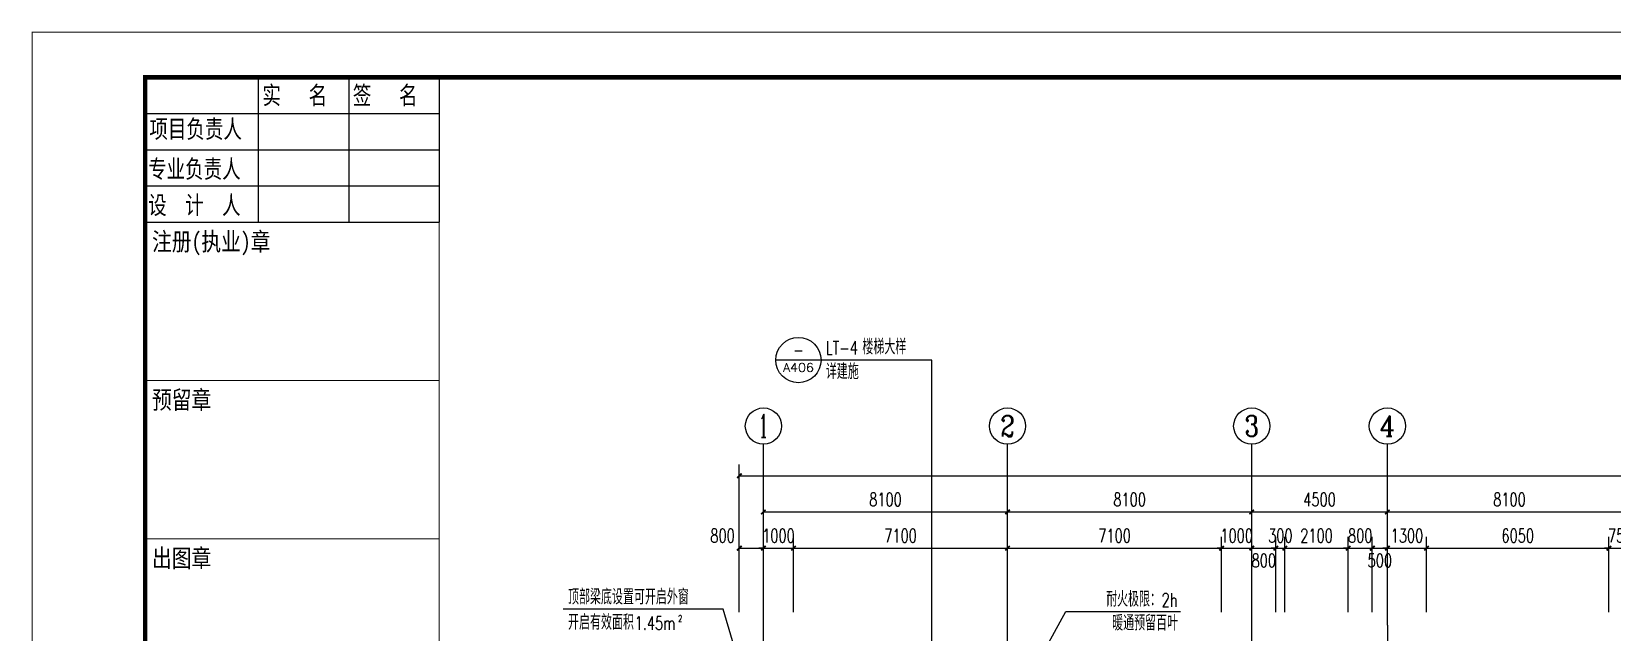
# Model space of a CAD drawing. Extents: x 1738711 to 2346805, y 1189731 to 2516152.
# Drawn here: x 1897814 to 1950257, y 1721006 to 1740928 of the extents above; entities that cross this region are included whole.
import ezdxf
from ezdxf.enums import TextEntityAlignment as Align

# ---------------------------------------------------------------- set-up
doc = ezdxf.new("R2010")
doc.units = 0
doc.header["$LTSCALE"] = 1000
doc.header["$MEASUREMENT"] = 0
for name, color, linetype in [('AXIS', 3, 'Continuous'), ('AXIS_TEXT', 7, 'Continuous'), ('DIM_IDEN', 3, 'Continuous'), ('DIM_LEAD', 3, 'Continuous'), ('DOTE', 1, 'Continuous'), ('PUB_DIM', 3, 'Continuous'), ('PUB_TEXT', 7, 'Continuous'), ('TK', 4, 'Continuous')]:
    doc.layers.add(name, color=color, linetype=linetype)
doc.styles.add('_TCH_AXIS', font='COMPLEX', dxfattribs={"bigfont": 'GBCBIG'})
doc.styles.add('_TCH_DIM', font='SIMPLEX', dxfattribs={"bigfont": 'GBCBIG'})
doc.styles.add('_TCH_DIM_T3', font='SIMPLEX', dxfattribs={"width": 0.705882, "bigfont": 'GBCBIG'})
doc.styles.add('_TCH_LABEL', font='COMPLEX', dxfattribs={"bigfont": 'GBCBIG'})
doc.styles.add('COMPLEX', font='COMPLEX')
doc.styles.add('宋体', font='SIMSUN.TTF', dxfattribs={"width": 0.75})
doc.dimstyles.new('_TCH_ARCH&&150', dxfattribs={"dimtxt": 446.25, "dimasz": 150, "dimexe": 375, "dimexo": 450, "dimgap": 189.375, "dimtad": 1, "dimdec": 0, "dimzin": 0, "dimdsep": 46, "dimtxsty": '_TCH_DIM_T3', "dimblk": 'ARCHTICK', "dimcen": 0.09, "dimclrt": 7, "dimazin": 2, "dimtfac": 1, "dimtdec": 0, "dimtix": 1, "dimtmove": 2, "dimatfit": 3, "dimfxl": 1, "dimtolj": 1, "dimtzin": 0, "dimarcsym": 0})

# ---------------------------------------------------------------- blocks, each defined once
blk = doc.blocks.new('章')
at = {"layer": 'TK', "color": 7, "const_width": 0.25}
for points in [[(0, 0), (65, 0), (65, -35), (0, -35)], [(0, -35), (65, -35), (65, -70), (0, -70)], [(0, -70), (65, -70), (65, -105), (0, -105)], [(0, -105), (65, -105), (65, -140), (0, -140)], [(0, -140), (65, -140), (65, -175), (0, -175)]]:
    blk.add_lwpolyline(points, close=True, dxfattribs=at)
at = {"layer": 'TK', "color": 7, "style": '宋体', "width": 0.8}
for s, p in [('注册(执业)章', (1.51, -6.28)), ('预留章', (1.51, -41.28)), ('出图章', (1.51, -76.28)), ('审图章', (1.51, -111.28)), ('竣工章', (1.51, -146.28))]:
    blk.add_text(s, height=4, dxfattribs=at).set_placement(p)
blk = doc.blocks.new('hjashrtahreahe')
for points in [[(2500, 58400), (9000, 58400)], [(2500, 58400), (2500, 55200)], [(5000, 58400), (5000, 55200)], [(7000, 58400), (7000, 55200)], [(9000, 58400), (9000, 55200)], [(2500, 57600), (9000, 57600)], [(2500, 56800), (9000, 56800)], [(2500, 56000), (9000, 56000)], [(2500, 55200), (9000, 55200)]]:
    blk.add_lwpolyline(points)
at = {"layer": 'TK', "color": 7, "const_width": 25}
for points in [[(0, 59400), (84100, 59400), (84100, 0), (0, 0)], [(9000, 55200), (2500, 55200), (2500, 58400), (9000, 58400)]]:
    blk.add_lwpolyline(points, close=True, dxfattribs=at)
at = {"layer": 'TK', "color": 3, "const_width": 100}
blk.add_lwpolyline([(2500, 1000), (2500, 58400), (83100, 58400), (83100, 1000)], close=True, dxfattribs=at)
at = {"xscale": 100, "yscale": 100, "zscale": 100}
blk.add_blockref('章', (2500, 55200), dxfattribs=at)
at = {"style": '宋体', "width": 0.75}
for s, p in [('实   名', (5092, 57806)), ('签   名', (7092, 57806)), ('项目负责人', (2592, 57061)), ('专业负责人', (2565, 56178)), ('设  计  人', (2565, 55378))]:
    blk.add_text(s, height=400, dxfattribs=at).set_placement(p)
at = {"layer": 'TK', "style": '宋体', "width": 0.75}
for tag, height, p in [('项目负责人', 350, (6003, 57089)), ('专业负责人', 350, (6003, 56224)), ('设计人', 350, (6003, 55419)), ('版号1', 250, (77304, 22193)), ('时间1', 250, (82405, 22193)), ('版号2', 250, (77304, 21593)), ('时间2', 250, (82405, 21593)), ('版号3', 250, (77304, 20993)), ('时间3', 250, (82405, 20993)), ('建筑会签', 0.0001, (78978, 2403)), ('电气会签', 0.0001, (82128, 2403)), ('结构会签', 0.0001, (78978, 1803)), ('暖通会签', 0.0001, (82128, 1803)), ('给排水会签', 0.0001, (78978, 1250)), ('智能化会签', 0.0001, (82128, 1250))]:
    blk.add_attdef(tag, text='', height=height, dxfattribs=at).set_placement(p, align=Align.CENTER)
for tag, p in [('合作设计单位', (80816, 48986)), ('版号说明1', (79854, 22318)), ('版号说明2', (79854, 21718)), ('版号说明3', (79854, 21118)), ('浙江绿储科技有限公司', (80545, 16036)), ('百兆瓦级集中式熔盐储能关键', (80545, 14953)), ('设备研发及制造基地项目', (80545, 14603)), ('1#研发楼', (80545, 13636)), ('图名', (80545, 12436)), ('工程编号', (78978, 11461)), ('子项编号', (82128, 11461)), ('建筑', (78978, 10711)), ('图号', (82128, 10711)), ('施工图', (78978, 9961)), ('2023.03', (82128, 9961)), ('审定', (79353, 8461)), ('审核', (79353, 7711)), ('工程负责', (79353, 6961)), ('专业负责', (79353, 6211)), ('设计', (79353, 5461)), ('制图', (79353, 4711)), ('校对', (79353, 3961))]:
    blk.add_attdef(tag, text='', height=250, dxfattribs=at).set_placement(p, align=Align.MIDDLE_CENTER)
blk = doc.blocks.new('_ArchTick')
at = {"color": 0, "linetype": 'ByBlock', "const_width": 0.4}
blk.add_lwpolyline([(-0.5, -0.5), (0.5, 0.5)], dxfattribs=at)
blk = doc.blocks.new('*D2824')
at = {"layer": 'Defpoints', "color": 0, "transparency": 16777216}
for p in [(1922092, 1723799), (1921292, 1721221), (1922092, 1721221)]:
    blk.add_point(p, dxfattribs=at)
at = {"layer": 'PUB_DIM', "color": 0, "lineweight": -2, "transparency": 16777216}
for p, q in [((1921292, 1721671), (1921292, 1724174)), ((1921292, 1723799), (1922092, 1723799)), ((1922092, 1721671), (1922092, 1724174))]:
    blk.add_line(p, q, dxfattribs=at)
at = {"layer": 'PUB_DIM', "color": 0, "lineweight": -2, "transparency": 16777216, "xscale": 150, "yscale": 150, "zscale": 150, "rotation": 180}
blk.add_blockref('_ArchTick', (1921292, 1723799), dxfattribs=at)
at = {"layer": 'PUB_DIM', "color": 0, "lineweight": -2, "transparency": 16777216, "xscale": 150, "yscale": 150, "zscale": 150}
blk.add_blockref('_ArchTick', (1922092, 1723799), dxfattribs=at)
at = {"layer": 'PUB_DIM', "color": 7, "transparency": 16777216, "insert": (1920737, 1724212), "char_height": 446.2, "attachment_point": 5, "style": '_TCH_DIM_T3'}
blk.add_mtext('\\A1;800', dxfattribs=at)
blk = doc.blocks.new('*D2825')
at = {"layer": 'Defpoints', "color": 0, "transparency": 16777216}
for p in [(1923092, 1723799), (1922092, 1721221), (1923092, 1721221)]:
    blk.add_point(p, dxfattribs=at)
at = {"layer": 'PUB_DIM', "color": 0, "lineweight": -2, "transparency": 16777216}
for p, q in [((1922092, 1723799), (1921942, 1723799)), ((1922092, 1721671), (1922092, 1724174)), ((1922092, 1723799), (1923092, 1723799)), ((1923092, 1721671), (1923092, 1724174)), ((1923092, 1723799), (1923242, 1723799))]:
    blk.add_line(p, q, dxfattribs=at)
at = {"layer": 'PUB_DIM', "color": 0, "lineweight": -2, "transparency": 16777216, "xscale": 150, "yscale": 150, "zscale": 150}
blk.add_blockref('_ArchTick', (1922092, 1723799), dxfattribs=at)
at = {"layer": 'PUB_DIM', "color": 0, "lineweight": -2, "transparency": 16777216, "xscale": 150, "yscale": 150, "zscale": 150, "rotation": 180}
blk.add_blockref('_ArchTick', (1923092, 1723799), dxfattribs=at)
at = {"layer": 'PUB_DIM', "color": 7, "transparency": 16777216, "insert": (1922592, 1724212), "char_height": 446.2, "attachment_point": 5, "style": '_TCH_DIM_T3'}
blk.add_mtext('\\A1;1000', dxfattribs=at)
blk = doc.blocks.new('*D2826')
at = {"layer": 'Defpoints', "color": 0, "transparency": 16777216}
for p in [(1930192, 1723799), (1923092, 1721221), (1930192, 1721221)]:
    blk.add_point(p, dxfattribs=at)
at = {"layer": 'PUB_DIM', "color": 0, "lineweight": -2, "transparency": 16777216}
for p, q in [((1923092, 1721671), (1923092, 1724174)), ((1923092, 1723799), (1930192, 1723799)), ((1930192, 1721671), (1930192, 1724174))]:
    blk.add_line(p, q, dxfattribs=at)
at = {"layer": 'PUB_DIM', "color": 0, "lineweight": -2, "transparency": 16777216, "xscale": 150, "yscale": 150, "zscale": 150, "rotation": 180}
blk.add_blockref('_ArchTick', (1923092, 1723799), dxfattribs=at)
at = {"layer": 'PUB_DIM', "color": 0, "lineweight": -2, "transparency": 16777216, "xscale": 150, "yscale": 150, "zscale": 150}
blk.add_blockref('_ArchTick', (1930192, 1723799), dxfattribs=at)
at = {"layer": 'PUB_DIM', "color": 7, "transparency": 16777216, "insert": (1926642, 1724212), "char_height": 446.2, "attachment_point": 5, "style": '_TCH_DIM_T3'}
blk.add_mtext('\\A1;7100', dxfattribs=at)
blk = doc.blocks.new('*D2827')
at = {"layer": 'Defpoints', "color": 0, "transparency": 16777216}
for p in [(1937292, 1723799), (1930192, 1721221), (1937292, 1721221)]:
    blk.add_point(p, dxfattribs=at)
at = {"layer": 'PUB_DIM', "color": 0, "lineweight": -2, "transparency": 16777216}
for p, q in [((1930192, 1721671), (1930192, 1724174)), ((1930192, 1723799), (1937292, 1723799)), ((1937292, 1721671), (1937292, 1724174))]:
    blk.add_line(p, q, dxfattribs=at)
at = {"layer": 'PUB_DIM', "color": 0, "lineweight": -2, "transparency": 16777216, "xscale": 150, "yscale": 150, "zscale": 150, "rotation": 180}
blk.add_blockref('_ArchTick', (1930192, 1723799), dxfattribs=at)
at = {"layer": 'PUB_DIM', "color": 0, "lineweight": -2, "transparency": 16777216, "xscale": 150, "yscale": 150, "zscale": 150}
blk.add_blockref('_ArchTick', (1937292, 1723799), dxfattribs=at)
at = {"layer": 'PUB_DIM', "color": 7, "transparency": 16777216, "insert": (1933742, 1724212), "char_height": 446.2, "attachment_point": 5, "style": '_TCH_DIM_T3'}
blk.add_mtext('\\A1;7100', dxfattribs=at)
blk = doc.blocks.new('*D2828')
at = {"layer": 'Defpoints', "color": 0, "transparency": 16777216}
for p in [(1938292, 1723799), (1937292, 1721221), (1938292, 1721221)]:
    blk.add_point(p, dxfattribs=at)
at = {"layer": 'PUB_DIM', "color": 0, "lineweight": -2, "transparency": 16777216}
for p, q in [((1937292, 1723799), (1937142, 1723799)), ((1937292, 1721671), (1937292, 1724174)), ((1937292, 1723799), (1938292, 1723799)), ((1938292, 1721671), (1938292, 1724174)), ((1938292, 1723799), (1938442, 1723799))]:
    blk.add_line(p, q, dxfattribs=at)
at = {"layer": 'PUB_DIM', "color": 0, "lineweight": -2, "transparency": 16777216, "xscale": 150, "yscale": 150, "zscale": 150}
blk.add_blockref('_ArchTick', (1937292, 1723799), dxfattribs=at)
at = {"layer": 'PUB_DIM', "color": 0, "lineweight": -2, "transparency": 16777216, "xscale": 150, "yscale": 150, "zscale": 150, "rotation": 180}
blk.add_blockref('_ArchTick', (1938292, 1723799), dxfattribs=at)
at = {"layer": 'PUB_DIM', "color": 7, "transparency": 16777216, "insert": (1937792, 1724212), "char_height": 446.2, "attachment_point": 5, "style": '_TCH_DIM_T3'}
blk.add_mtext('\\A1;1000', dxfattribs=at)
blk = doc.blocks.new('*D2829')
at = {"layer": 'Defpoints', "color": 0, "transparency": 16777216}
for p in [(1939092, 1723799), (1938292, 1721221), (1939092, 1721221)]:
    blk.add_point(p, dxfattribs=at)
at = {"layer": 'PUB_DIM', "color": 0, "lineweight": -2, "transparency": 16777216}
for p, q in [((1938292, 1721671), (1938292, 1724174)), ((1938292, 1723799), (1939092, 1723799)), ((1939092, 1721671), (1939092, 1724174))]:
    blk.add_line(p, q, dxfattribs=at)
at = {"layer": 'PUB_DIM', "color": 0, "lineweight": -2, "transparency": 16777216, "xscale": 150, "yscale": 150, "zscale": 150, "rotation": 180}
blk.add_blockref('_ArchTick', (1938292, 1723799), dxfattribs=at)
at = {"layer": 'PUB_DIM', "color": 0, "lineweight": -2, "transparency": 16777216, "xscale": 150, "yscale": 150, "zscale": 150}
blk.add_blockref('_ArchTick', (1939092, 1723799), dxfattribs=at)
at = {"layer": 'PUB_DIM', "color": 7, "transparency": 16777216, "insert": (1938692, 1723387), "char_height": 446.2, "attachment_point": 5, "style": '_TCH_DIM_T3'}
blk.add_mtext('\\A1;800', dxfattribs=at)
blk = doc.blocks.new('*D2830')
at = {"layer": 'Defpoints', "color": 0, "transparency": 16777216}
for p in [(1939392, 1723799), (1939092, 1721221), (1939392, 1721221)]:
    blk.add_point(p, dxfattribs=at)
at = {"layer": 'PUB_DIM', "color": 0, "lineweight": -2, "transparency": 16777216}
for p, q in [((1939092, 1723799), (1938942, 1723799)), ((1939092, 1721671), (1939092, 1724174)), ((1939092, 1723799), (1939392, 1723799)), ((1939392, 1721671), (1939392, 1724174)), ((1939392, 1723799), (1939542, 1723799))]:
    blk.add_line(p, q, dxfattribs=at)
at = {"layer": 'PUB_DIM', "color": 0, "lineweight": -2, "transparency": 16777216, "xscale": 150, "yscale": 150, "zscale": 150}
blk.add_blockref('_ArchTick', (1939092, 1723799), dxfattribs=at)
at = {"layer": 'PUB_DIM', "color": 0, "lineweight": -2, "transparency": 16777216, "xscale": 150, "yscale": 150, "zscale": 150, "rotation": 180}
blk.add_blockref('_ArchTick', (1939392, 1723799), dxfattribs=at)
at = {"layer": 'PUB_DIM', "color": 7, "transparency": 16777216, "insert": (1939242, 1724212), "char_height": 446.2, "attachment_point": 5, "style": '_TCH_DIM_T3'}
blk.add_mtext('\\A1;300', dxfattribs=at)
blk = doc.blocks.new('*D2831')
at = {"layer": 'Defpoints', "color": 0, "transparency": 16777216}
for p in [(1941492, 1723799), (1939392, 1721221), (1941492, 1721221)]:
    blk.add_point(p, dxfattribs=at)
at = {"layer": 'PUB_DIM', "color": 0, "lineweight": -2, "transparency": 16777216}
for p, q in [((1939392, 1721671), (1939392, 1724174)), ((1939392, 1723799), (1941492, 1723799)), ((1941492, 1721671), (1941492, 1724174))]:
    blk.add_line(p, q, dxfattribs=at)
at = {"layer": 'PUB_DIM', "color": 0, "lineweight": -2, "transparency": 16777216, "xscale": 150, "yscale": 150, "zscale": 150, "rotation": 180}
blk.add_blockref('_ArchTick', (1939392, 1723799), dxfattribs=at)
at = {"layer": 'PUB_DIM', "color": 0, "lineweight": -2, "transparency": 16777216, "xscale": 150, "yscale": 150, "zscale": 150}
blk.add_blockref('_ArchTick', (1941492, 1723799), dxfattribs=at)
at = {"layer": 'PUB_DIM', "color": 7, "transparency": 16777216, "insert": (1940442, 1724212), "char_height": 446.2, "attachment_point": 5, "style": '_TCH_DIM_T3'}
blk.add_mtext('\\A1;2100', dxfattribs=at)
blk = doc.blocks.new('*D2832')
at = {"layer": 'Defpoints', "color": 0, "transparency": 16777216}
for p in [(1942292, 1723799), (1941492, 1721221), (1942292, 1721221)]:
    blk.add_point(p, dxfattribs=at)
at = {"layer": 'PUB_DIM', "color": 0, "lineweight": -2, "transparency": 16777216}
for p, q in [((1941492, 1723799), (1941342, 1723799)), ((1941492, 1721671), (1941492, 1724174)), ((1941492, 1723799), (1942292, 1723799)), ((1942292, 1721671), (1942292, 1724174)), ((1942292, 1723799), (1942442, 1723799))]:
    blk.add_line(p, q, dxfattribs=at)
at = {"layer": 'PUB_DIM', "color": 0, "lineweight": -2, "transparency": 16777216, "xscale": 150, "yscale": 150, "zscale": 150}
blk.add_blockref('_ArchTick', (1941492, 1723799), dxfattribs=at)
at = {"layer": 'PUB_DIM', "color": 0, "lineweight": -2, "transparency": 16777216, "xscale": 150, "yscale": 150, "zscale": 150, "rotation": 180}
blk.add_blockref('_ArchTick', (1942292, 1723799), dxfattribs=at)
at = {"layer": 'PUB_DIM', "color": 7, "transparency": 16777216, "insert": (1941892, 1724212), "char_height": 446.2, "attachment_point": 5, "style": '_TCH_DIM_T3'}
blk.add_mtext('\\A1;800', dxfattribs=at)
blk = doc.blocks.new('*D2833')
at = {"layer": 'Defpoints', "color": 0, "transparency": 16777216}
for p in [(1942792, 1723799), (1942292, 1721221), (1942792, 1721221)]:
    blk.add_point(p, dxfattribs=at)
at = {"layer": 'PUB_DIM', "color": 0, "lineweight": -2, "transparency": 16777216}
for p, q in [((1942292, 1721671), (1942292, 1724174)), ((1942292, 1723799), (1942792, 1723799)), ((1942792, 1721671), (1942792, 1724174))]:
    blk.add_line(p, q, dxfattribs=at)
at = {"layer": 'PUB_DIM', "color": 0, "lineweight": -2, "transparency": 16777216, "xscale": 150, "yscale": 150, "zscale": 150, "rotation": 180}
blk.add_blockref('_ArchTick', (1942292, 1723799), dxfattribs=at)
at = {"layer": 'PUB_DIM', "color": 0, "lineweight": -2, "transparency": 16777216, "xscale": 150, "yscale": 150, "zscale": 150}
blk.add_blockref('_ArchTick', (1942792, 1723799), dxfattribs=at)
at = {"layer": 'PUB_DIM', "color": 7, "transparency": 16777216, "insert": (1942542, 1723387), "char_height": 446.2, "attachment_point": 5, "style": '_TCH_DIM_T3'}
blk.add_mtext('\\A1;500', dxfattribs=at)
blk = doc.blocks.new('*D2834')
at = {"layer": 'Defpoints', "color": 0, "transparency": 16777216}
for p in [(1944092, 1723799), (1942792, 1721221), (1944092, 1721221)]:
    blk.add_point(p, dxfattribs=at)
at = {"layer": 'PUB_DIM', "color": 0, "lineweight": -2, "transparency": 16777216}
for p, q in [((1942792, 1723799), (1942642, 1723799)), ((1942792, 1721671), (1942792, 1724174)), ((1942792, 1723799), (1944092, 1723799)), ((1944092, 1721671), (1944092, 1724174)), ((1944092, 1723799), (1944242, 1723799))]:
    blk.add_line(p, q, dxfattribs=at)
at = {"layer": 'PUB_DIM', "color": 0, "lineweight": -2, "transparency": 16777216, "xscale": 150, "yscale": 150, "zscale": 150}
blk.add_blockref('_ArchTick', (1942792, 1723799), dxfattribs=at)
at = {"layer": 'PUB_DIM', "color": 0, "lineweight": -2, "transparency": 16777216, "xscale": 150, "yscale": 150, "zscale": 150, "rotation": 180}
blk.add_blockref('_ArchTick', (1944092, 1723799), dxfattribs=at)
at = {"layer": 'PUB_DIM', "color": 7, "transparency": 16777216, "insert": (1943442, 1724212), "char_height": 446.2, "attachment_point": 5, "style": '_TCH_DIM_T3'}
blk.add_mtext('\\A1;1300', dxfattribs=at)
blk = doc.blocks.new('*D2835')
at = {"layer": 'Defpoints', "color": 0, "transparency": 16777216}
for p in [(1950142, 1723799), (1944092, 1721221), (1950142, 1721221)]:
    blk.add_point(p, dxfattribs=at)
at = {"layer": 'PUB_DIM', "color": 0, "lineweight": -2, "transparency": 16777216}
for p, q in [((1944092, 1721671), (1944092, 1724174)), ((1944092, 1723799), (1950142, 1723799)), ((1950142, 1721671), (1950142, 1724174))]:
    blk.add_line(p, q, dxfattribs=at)
at = {"layer": 'PUB_DIM', "color": 0, "lineweight": -2, "transparency": 16777216, "xscale": 150, "yscale": 150, "zscale": 150, "rotation": 180}
blk.add_blockref('_ArchTick', (1944092, 1723799), dxfattribs=at)
at = {"layer": 'PUB_DIM', "color": 0, "lineweight": -2, "transparency": 16777216, "xscale": 150, "yscale": 150, "zscale": 150}
blk.add_blockref('_ArchTick', (1950142, 1723799), dxfattribs=at)
at = {"layer": 'PUB_DIM', "color": 7, "transparency": 16777216, "insert": (1947117, 1724212), "char_height": 446.2, "attachment_point": 5, "style": '_TCH_DIM_T3'}
blk.add_mtext('\\A1;6050', dxfattribs=at)
blk = doc.blocks.new('*D2836')
at = {"layer": 'Defpoints', "color": 0, "transparency": 16777216}
for p in [(1950892, 1723799), (1950142, 1721221), (1950892, 1721221)]:
    blk.add_point(p, dxfattribs=at)
at = {"layer": 'PUB_DIM', "color": 0, "lineweight": -2, "transparency": 16777216}
for p, q in [((1950142, 1723799), (1949992, 1723799)), ((1950142, 1721671), (1950142, 1724174)), ((1950142, 1723799), (1950892, 1723799)), ((1950892, 1721671), (1950892, 1724174)), ((1950892, 1723799), (1951042, 1723799))]:
    blk.add_line(p, q, dxfattribs=at)
at = {"layer": 'PUB_DIM', "color": 0, "lineweight": -2, "transparency": 16777216, "xscale": 150, "yscale": 150, "zscale": 150}
blk.add_blockref('_ArchTick', (1950142, 1723799), dxfattribs=at)
at = {"layer": 'PUB_DIM', "color": 0, "lineweight": -2, "transparency": 16777216, "xscale": 150, "yscale": 150, "zscale": 150, "rotation": 180}
blk.add_blockref('_ArchTick', (1950892, 1723799), dxfattribs=at)
at = {"layer": 'PUB_DIM', "color": 7, "transparency": 16777216, "insert": (1950517, 1724212), "char_height": 446.2, "attachment_point": 5, "style": '_TCH_DIM_T3'}
blk.add_mtext('\\A1;750', dxfattribs=at)
blk = doc.blocks.new('*D2903')
at = {"layer": 'AXIS', "color": 0, "lineweight": -2, "transparency": 16777216}
for p, q in [((1922092, 1721699), (1922092, 1725374)), ((1930192, 1721699), (1930192, 1725374)), ((1922092, 1724999), (1930192, 1724999))]:
    blk.add_line(p, q, dxfattribs=at)
at = {"layer": 'Defpoints', "color": 0, "transparency": 16777216}
for p in [(1930192, 1724999), (1922092, 1721249), (1930192, 1721249)]:
    blk.add_point(p, dxfattribs=at)
at = {"layer": 'AXIS', "color": 0, "lineweight": -2, "transparency": 16777216, "xscale": 150, "yscale": 150, "zscale": 150, "rotation": 180}
blk.add_blockref('_ArchTick', (1922092, 1724999), dxfattribs=at)
at = {"layer": 'AXIS', "color": 0, "lineweight": -2, "transparency": 16777216, "xscale": 150, "yscale": 150, "zscale": 150}
blk.add_blockref('_ArchTick', (1930192, 1724999), dxfattribs=at)
at = {"layer": 'AXIS', "color": 7, "transparency": 16777216, "insert": (1926142, 1725412), "char_height": 446.2, "attachment_point": 5, "style": '_TCH_DIM_T3'}
blk.add_mtext('\\A1;8100', dxfattribs=at)
blk = doc.blocks.new('*D2904')
at = {"layer": 'AXIS', "color": 0, "lineweight": -2, "transparency": 16777216}
for p, q in [((1930192, 1721699), (1930192, 1725374)), ((1938292, 1721699), (1938292, 1725374)), ((1930192, 1724999), (1938292, 1724999))]:
    blk.add_line(p, q, dxfattribs=at)
at = {"layer": 'Defpoints', "color": 0, "transparency": 16777216}
for p in [(1938292, 1724999), (1930192, 1721249), (1938292, 1721249)]:
    blk.add_point(p, dxfattribs=at)
at = {"layer": 'AXIS', "color": 0, "lineweight": -2, "transparency": 16777216, "xscale": 150, "yscale": 150, "zscale": 150, "rotation": 180}
blk.add_blockref('_ArchTick', (1930192, 1724999), dxfattribs=at)
at = {"layer": 'AXIS', "color": 0, "lineweight": -2, "transparency": 16777216, "xscale": 150, "yscale": 150, "zscale": 150}
blk.add_blockref('_ArchTick', (1938292, 1724999), dxfattribs=at)
at = {"layer": 'AXIS', "color": 7, "transparency": 16777216, "insert": (1934242, 1725412), "char_height": 446.2, "attachment_point": 5, "style": '_TCH_DIM_T3'}
blk.add_mtext('\\A1;8100', dxfattribs=at)
blk = doc.blocks.new('*D2905')
at = {"layer": 'AXIS', "color": 0, "lineweight": -2, "transparency": 16777216}
for p, q in [((1938292, 1721699), (1938292, 1725374)), ((1942792, 1721699), (1942792, 1725374)), ((1938292, 1724999), (1942792, 1724999))]:
    blk.add_line(p, q, dxfattribs=at)
at = {"layer": 'Defpoints', "color": 0, "transparency": 16777216}
for p in [(1942792, 1724999), (1938292, 1721249), (1942792, 1721249)]:
    blk.add_point(p, dxfattribs=at)
at = {"layer": 'AXIS', "color": 0, "lineweight": -2, "transparency": 16777216, "xscale": 150, "yscale": 150, "zscale": 150, "rotation": 180}
blk.add_blockref('_ArchTick', (1938292, 1724999), dxfattribs=at)
at = {"layer": 'AXIS', "color": 0, "lineweight": -2, "transparency": 16777216, "xscale": 150, "yscale": 150, "zscale": 150}
blk.add_blockref('_ArchTick', (1942792, 1724999), dxfattribs=at)
at = {"layer": 'AXIS', "color": 7, "transparency": 16777216, "insert": (1940542, 1725412), "char_height": 446.2, "attachment_point": 5, "style": '_TCH_DIM_T3'}
blk.add_mtext('\\A1;4500', dxfattribs=at)
blk = doc.blocks.new('*D2906')
at = {"layer": 'AXIS', "color": 0, "lineweight": -2, "transparency": 16777216}
for p, q in [((1942792, 1721699), (1942792, 1725374)), ((1950892, 1721699), (1950892, 1725374)), ((1942792, 1724999), (1950892, 1724999))]:
    blk.add_line(p, q, dxfattribs=at)
at = {"layer": 'Defpoints', "color": 0, "transparency": 16777216}
for p in [(1950892, 1724999), (1942792, 1721249), (1950892, 1721249)]:
    blk.add_point(p, dxfattribs=at)
at = {"layer": 'AXIS', "color": 0, "lineweight": -2, "transparency": 16777216, "xscale": 150, "yscale": 150, "zscale": 150, "rotation": 180}
blk.add_blockref('_ArchTick', (1942792, 1724999), dxfattribs=at)
at = {"layer": 'AXIS', "color": 0, "lineweight": -2, "transparency": 16777216, "xscale": 150, "yscale": 150, "zscale": 150}
blk.add_blockref('_ArchTick', (1950892, 1724999), dxfattribs=at)
at = {"layer": 'AXIS', "color": 7, "transparency": 16777216, "insert": (1946842, 1725412), "char_height": 446.2, "attachment_point": 5, "style": '_TCH_DIM_T3'}
blk.add_mtext('\\A1;8100', dxfattribs=at)
blk = doc.blocks.new('*D2913')
at = {"layer": 'AXIS', "color": 0, "lineweight": -2, "transparency": 16777216}
for p, q in [((1921292, 1721671), (1921292, 1726574)), ((1999992, 1721671), (1999992, 1726574)), ((1921292, 1726199), (1999992, 1726199))]:
    blk.add_line(p, q, dxfattribs=at)
at = {"layer": 'Defpoints', "color": 0, "transparency": 16777216}
for p in [(1999992, 1726199), (1921292, 1721221), (1999992, 1721221)]:
    blk.add_point(p, dxfattribs=at)
at = {"layer": 'AXIS', "color": 0, "lineweight": -2, "transparency": 16777216, "xscale": 150, "yscale": 150, "zscale": 150, "rotation": 180}
blk.add_blockref('_ArchTick', (1921292, 1726199), dxfattribs=at)
at = {"layer": 'AXIS', "color": 0, "lineweight": -2, "transparency": 16777216, "xscale": 150, "yscale": 150, "zscale": 150}
blk.add_blockref('_ArchTick', (1999992, 1726199), dxfattribs=at)
at = {"layer": 'AXIS', "color": 7, "transparency": 16777216, "insert": (1960642, 1726612), "char_height": 446.2, "attachment_point": 5, "style": '_TCH_DIM_T3'}
blk.add_mtext('\\A1;78700', dxfattribs=at)
blk = doc.blocks.new('_AXISO')
blk.add_circle((0, 0), 0.5)
at = {"layer": 'AXIS_TEXT', "style": 'COMPLEX', "width": 1.041667}
blk.add_attdef('A', text='', height=0.56, dxfattribs=at).set_placement((-0.25, -0.28), (0.25, -0.28), align=Align.FIT)

msp = doc.modelspace()

# ---------------------------------------------------------------- linework, layer by layer
at = {"layer": 'AXIS'}
for p, q in [((1922091.9, 1721249.3), (1922091.9, 1727249.3)), ((1930191.9, 1721249.3), (1930191.9, 1727249.3)), ((1938291.9, 1721249.3), (1938291.9, 1727249.3)), ((1942791.9, 1721249.3), (1942791.9, 1727249.3))]:
    msp.add_line(p, q, dxfattribs=at)
at = {"layer": 'DIM_IDEN'}
for p, q in [((1924002.9, 1730036), (1922502.9, 1730036)), ((1927678.1, 1730036), (1924002.9, 1730036)), ((1927678.1, 1717730.4), (1927678.1, 1730036))]:
    msp.add_line(p, q, dxfattribs=at)
msp.add_circle((1923252.9, 1730036), 750, dxfattribs=at)
at = {"layer": 'DIM_LEAD'}
for p, q in [((1920761.5, 1721773.2), (1915451.8, 1721773.2)), ((1922057.4, 1717396.8), (1920761.5, 1721773.2)), ((1930691.9, 1719104.4), (1932123.8, 1721699.3)), ((1930691.9, 1719104.4), (1932123.8, 1721699.3)), ((1932123.8, 1721699.3), (1935923.9, 1721699.3))]:
    msp.add_line(p, q, dxfattribs=at)
at = {"layer": 'DOTE'}
for p, q in [((1922091.9, 1683557.1), (1922091.9, 1721249.3)), ((1930191.9, 1683557.1), (1930191.9, 1721249.3)), ((1938291.9, 1683557.1), (1938291.9, 1721249.3)), ((1942791.9, 1721249.3), (1942791.9, 1683625.4))]:
    msp.add_line(p, q, dxfattribs=at)

# ---------------------------------------------------------------- block references
at = {"xscale": 1.5, "yscale": 1.5, "zscale": 1.5}
msp.add_blockref('hjashrtahreahe', (1897833.1, 1651809.1), dxfattribs=at)
at = {"layer": 'AXIS'}
ref = msp.add_blockref('_AXISO', (1922091.9, 1727849.3), dxfattribs=dict(at, xscale=1200, yscale=1200, zscale=1200))
ref.add_attrib('A', '1', dxfattribs={"layer": 'AXIS_TEXT', "ltscale": 0.5, "height": 772.1, "style": '_TCH_AXIS'}).set_placement((1921926.4, 1727463.3), (1922257.3, 1727463.3), align=Align.FIT)
ref = msp.add_blockref('_AXISO', (1930191.9, 1727849.3), dxfattribs=dict(at, xscale=1200, yscale=1200, zscale=1200))
ref.add_attrib('A', '2', dxfattribs={"layer": 'AXIS_TEXT', "ltscale": 0.5, "height": 698.9, "style": '_TCH_AXIS'}).set_placement((1929958.9, 1727499.9), (1930424.9, 1727499.9), align=Align.FIT)
ref = msp.add_blockref('_AXISO', (1938291.9, 1727849.3), dxfattribs=dict(at, xscale=1200, yscale=1200, zscale=1200))
ref.add_attrib('A', '3', dxfattribs={"layer": 'AXIS_TEXT', "ltscale": 0.5, "height": 698.9, "style": '_TCH_AXIS'}).set_placement((1938058.9, 1727499.9), (1938524.9, 1727499.9), align=Align.FIT)
ref = msp.add_blockref('_AXISO', (1942791.9, 1727849.3), dxfattribs=dict(at, xscale=1200, yscale=1200, zscale=1200))
ref.add_attrib('A', '4', dxfattribs={"layer": 'AXIS_TEXT', "ltscale": 0.5, "height": 668.2, "style": '_TCH_AXIS'}).set_placement((1942537.4, 1727515.2), (1943046.4, 1727515.2), align=Align.FIT)

# ---------------------------------------------------------------- texts
at = {"layer": 'PUB_TEXT', "color": 7, "style": '_TCH_DIM', "width": 0.705882}
for s, height, p in [('LT-4', 446.25, (1924160.4, 1730221.5)), ('2h', 446.25, (1935301.4, 1721856.8)), ('1.45m', 446.25, (1917821, 1721090.7)), ('2', 223.1, (1919261, 1721353.2))]:
    msp.add_text(s, height=height, dxfattribs=at).set_placement(p)
at = {"layer": 'PUB_TEXT', "color": 7, "style": '_TCH_DIM'}
for s, height, p in [('楼梯大样', 506.38, (1925375.4, 1730221.5)), ('详建施', 506.38, (1924160.4, 1729403.8)), ('顶部梁底设置可开启外窗', 506.383, (1915609.3, 1721930.7)), ('耐火极限：', 506.38, (1933458.3, 1721856.8)), ('开启有效面积', 506.38, (1915609.3, 1721090.7)), ('暖通预留百叶', 506.38, (1933660.8, 1721067.3))]:
    msp.add_text(s, height=height, dxfattribs=at).set_placement(p)
at = {"layer": 'PUB_TEXT', "color": 7, "style": '_TCH_LABEL', "width": 0.777778}
msp.add_text('-', height=522, dxfattribs=at).set_placement((1923078.9, 1730119.1), (1923426.9, 1730119.1), align=Align.FIT)
at = {"layer": 'PUB_TEXT', "color": 7, "style": '_TCH_LABEL'}
msp.add_text('A406', height=283.33, dxfattribs=at).set_placement((1922740.2, 1729647.1), (1923765.6, 1729647.1), align=Align.FIT)

# ---------------------------------------------------------------- dimensions: what is measured, and where the dimension line sits
at = {"layer": 'AXIS'}
for p1, p2, distance, picture, middle in [((1921292.2, 1721221.2), (1999991.9, 1721221.2), 4978.1, '*D2913', (1960642.1, 1726611.8)), ((1922091.9, 1721249.3), (1930191.9, 1721249.3), 3750, '*D2903', (1926141.9, 1725411.8)), ((1930191.9, 1721249.3), (1938291.9, 1721249.3), 3750, '*D2904', (1934241.9, 1725411.8)), ((1938291.9, 1721249.3), (1942791.9, 1721249.3), 3750, '*D2905', (1940541.9, 1725411.8)), ((1942791.9, 1721249.3), (1950891.9, 1721249.3), 3750, '*D2906', (1946841.9, 1725411.8))]:
    dim = msp.add_aligned_dim(p1=p1, p2=p2, distance=distance, dimstyle='_TCH_ARCH&&150', dxfattribs=at)
    dim.commit()
    dim.dimension.update_dxf_attribs({"geometry": picture, "text_midpoint": middle})
at = {"layer": 'PUB_DIM'}
for base, p1, p2, picture, middle in [((1922091.9, 1723799.3), (1921292.2, 1721221.2), (1922091.9, 1721221.2), '*D2824', (1920737.2, 1724211.8)), ((1939091.6, 1723799.3), (1938291.9, 1721221.2), (1939091.6, 1721221.2), '*D2829', (1938691.7, 1723386.8)), ((1942791.9, 1723799.3), (1942291.9, 1721221.2), (1942791.9, 1721221.2), '*D2833', (1942541.9, 1723386.8))]:
    dim = msp.add_linear_dim(base=base, p1=p1, p2=p2, angle=0, dimstyle='_TCH_ARCH&&150', dxfattribs=at)
    dim.commit()
    dim.dimension.update_dxf_attribs({"geometry": picture, "text_midpoint": middle, "dimtype": 129})
for p1, p2, picture, middle in [((1922091.9, 1721221.2), (1923091.9, 1721221.2), '*D2825', (1922591.9, 1724211.8)), ((1923091.9, 1721221.2), (1930191.9, 1721221.2), '*D2826', (1926641.9, 1724211.8)), ((1930191.9, 1721221.2), (1937291.9, 1721221.2), '*D2827', (1933741.9, 1724211.8)), ((1937291.9, 1721221.2), (1938291.9, 1721221.2), '*D2828', (1937791.9, 1724211.8)), ((1939091.6, 1721221.2), (1939391.6, 1721221.2), '*D2830', (1939241.6, 1724211.8)), ((1939391.6, 1721221.2), (1941491.9, 1721221.2), '*D2831', (1940441.7, 1724211.8)), ((1941491.9, 1721221.2), (1942291.9, 1721221.2), '*D2832', (1941891.9, 1724211.8)), ((1942791.9, 1721221.2), (1944091.9, 1721221.2), '*D2834', (1943441.9, 1724211.8)), ((1944091.9, 1721221.2), (1950141.9, 1721221.2), '*D2835', (1947116.9, 1724211.8)), ((1950141.9, 1721221.2), (1950891.9, 1721221.2), '*D2836', (1950516.9, 1724211.8))]:
    dim = msp.add_aligned_dim(p1=p1, p2=p2, distance=2578.1, dimstyle='_TCH_ARCH&&150', dxfattribs=at)
    dim.commit()
    dim.dimension.update_dxf_attribs({"geometry": picture, "text_midpoint": middle})

doc.saveas('drawing.dxf')
